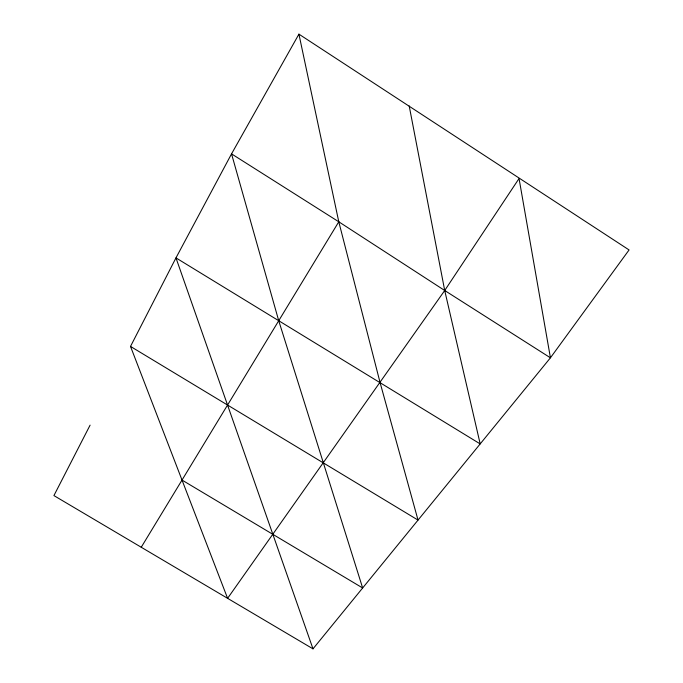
<?xml version="1.0" encoding="UTF-8"?>
<svg xmlns="http://www.w3.org/2000/svg" width="683" height="683" viewBox="0 0 683 683"><rect width="100%" height="100%" fill="white"/><g stroke="black" fill="none" stroke-linecap="round" stroke-linejoin="round"><path stroke-width="1.02" d="M90.096 425.142L53.923 495.593L312.993 648.85L550.43 357.807L629.077 249.944L298.923 34.15L231.537 153.871L175.975 257.884L130.513 346.426L227.601 598.334L444.71 290.497L519.046 178.519L550.43 357.807L444.71 290.497L338.785 221.787L231.537 153.871L278.724 320.72L362.656 587.986L182.019 480.064M141.244 547.245L338.785 221.787L298.923 34.15M130.513 346.426L418.03 520.096L380.115 382.719L338.785 221.787M312.993 648.85L175.975 257.884L480.183 443.916L444.71 290.497L409.194 105.925"/></g></svg>
